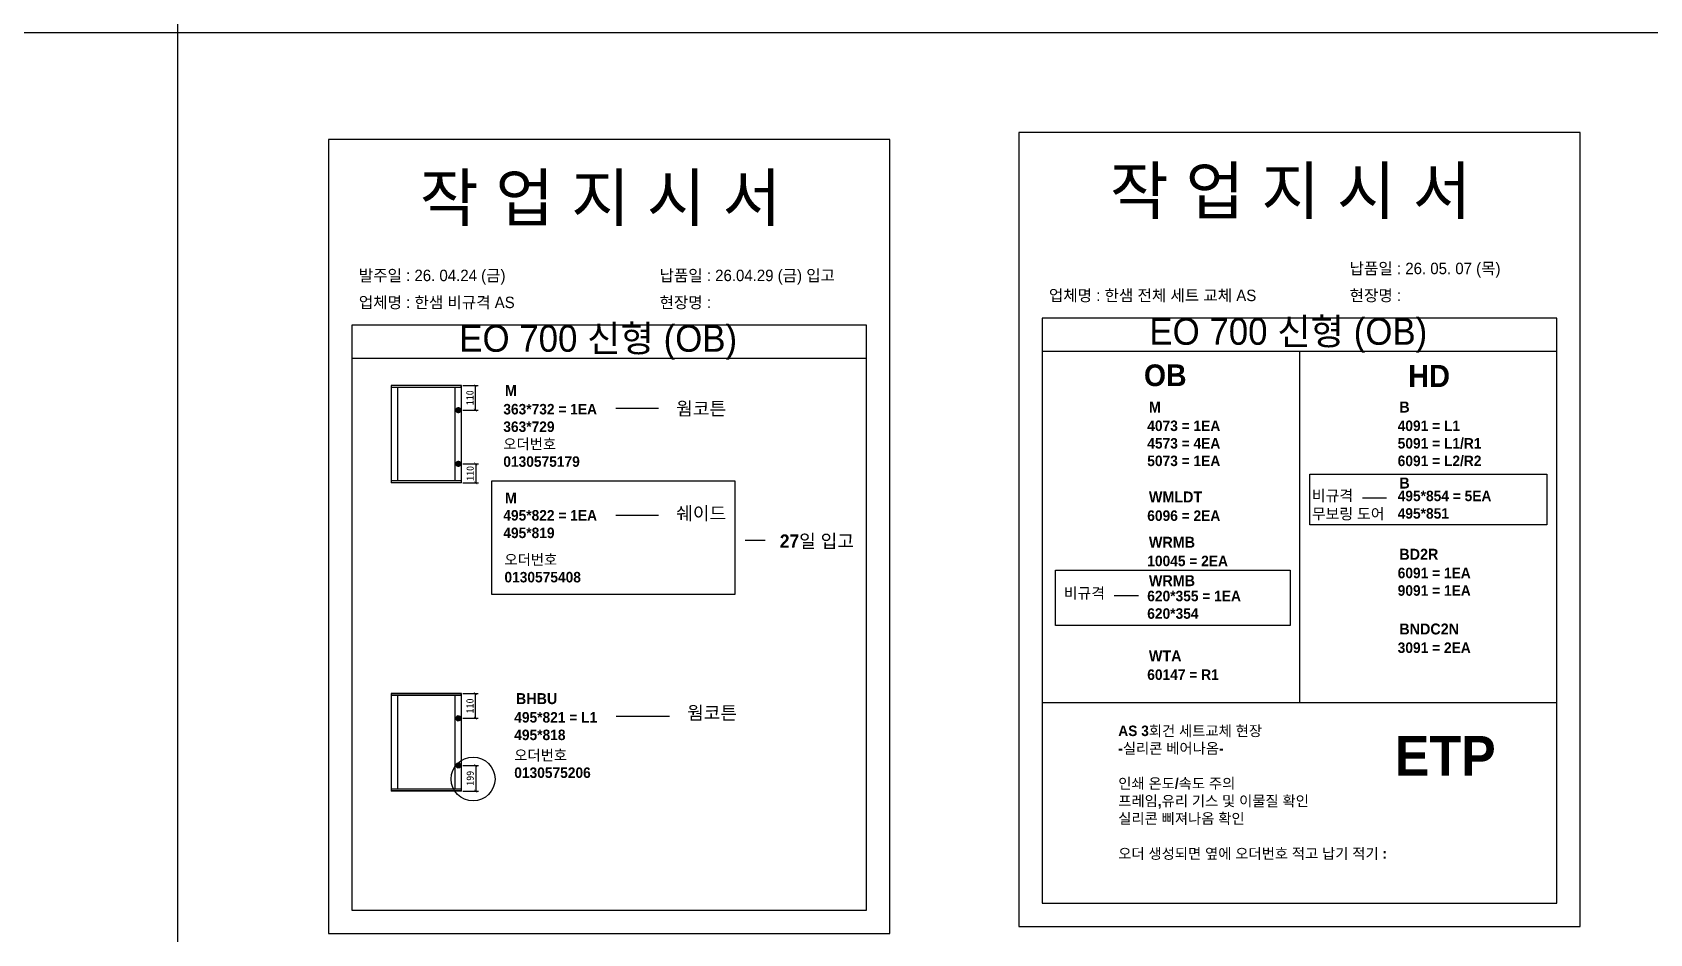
# Model space of a CAD drawing. Header units: millimetres. Extents: x -44117 to 256353, y -2095463 to 65325.
# Drawn here: x 109802 to 115342, y -898895 to -895808 of the extents above; entities that cross this region are included whole.
import ezdxf

# ---------------------------------------------------------------- set-up
doc = ezdxf.new("R2010")
doc.units = ezdxf.units.MM
doc.header["$LTSCALE"] = 10
doc.layers.add('Layer1', color=7, linetype='Continuous', lineweight=70)
doc.styles.add('MtX_Gulim', font='')
doc.styles.get('MtX_Gulim').set_extended_font_data('Gulim', bold=True)
doc.dimstyles.new('ISO-25', dxfattribs={"dimtxt": 2.5, "dimasz": 2.5, "dimexe": 1, "dimexo": 1, "dimtad": 1, "dimtxsty": 'Standard', "dimblk": 'ARCHTICK', "dimcen": 2.5, "dimadec": 0, "dimazin": 0, "dimtfac": 1, "dimtmove": 0, "dimatfit": 3, "dimfxl": 0, "dimarcsym": 0})

# ---------------------------------------------------------------- blocks, each defined once
blk = doc.blocks.new('_ArchTick')
at = {"color": 0, "linetype": 'ByBlock', "const_width": 0.15}
blk.add_lwpolyline([(-0.5, -0.5), (0.5, 0.5)], dxfattribs=at)
blk = doc.blocks.new('*D5900')
at = {"color": 0, "lineweight": -2}
for p, q in [((111276.2, -897017.3), (111329.4, -897017.3)), ((111319.4, -897102.1), (111319.4, -897017.3)), ((111276.2, -897102.1), (111329.4, -897102.1))]:
    blk.add_line(p, q, dxfattribs=at)
at = {"layer": 'Defpoints', "color": 0}
for p in [(111261.2, -897017.3), (111319.4, -897017.3), (111261.2, -897102.1)]:
    blk.add_point(p, dxfattribs=at)
at = {"color": 0, "lineweight": -2, "xscale": 10, "yscale": 10, "zscale": 10}
for p, rotation in [((111319.4, -897017.3), 90), ((111319.4, -897102.1), 270)]:
    blk.add_blockref('_ArchTick', p, dxfattribs=dict(at, rotation=rotation))
at = {"color": 0, "insert": (111300.7, -897059.7), "char_height": 25, "attachment_point": 5, "rotation": 90}
blk.add_mtext('110', dxfattribs=at)
blk = doc.blocks.new('*D5901')
at = {"color": 0, "lineweight": -2}
for p, q in [((111276.2, -897286.2), (111330.4, -897286.2)), ((111320.4, -897286.2), (111320.4, -897351.4)), ((111276.2, -897351.4), (111330.4, -897351.4))]:
    blk.add_line(p, q, dxfattribs=at)
at = {"layer": 'Defpoints', "color": 0}
for p in [(111261.2, -897286.2), (111261.2, -897351.4), (111320.4, -897351.4)]:
    blk.add_point(p, dxfattribs=at)
at = {"color": 0, "lineweight": -2, "xscale": 10, "yscale": 10, "zscale": 10}
for p, rotation in [((111320.4, -897286.2), 90), ((111320.4, -897351.4), 270)]:
    blk.add_blockref('_ArchTick', p, dxfattribs=dict(at, rotation=rotation))
at = {"color": 0, "insert": (111301.6, -897318.8), "char_height": 25, "attachment_point": 5, "rotation": 90}
blk.add_mtext('110', dxfattribs=at)
blk = doc.blocks.new('*D5902')
at = {"color": 0, "lineweight": -2}
for p, q in [((111276.2, -898072.7), (111329.4, -898072.7)), ((111319.4, -898157.6), (111319.4, -898072.7)), ((111276.2, -898157.6), (111329.4, -898157.6))]:
    blk.add_line(p, q, dxfattribs=at)
at = {"layer": 'Defpoints', "color": 0}
for p in [(111261.2, -898072.7), (111319.4, -898072.7), (111261.2, -898157.6)]:
    blk.add_point(p, dxfattribs=at)
at = {"color": 0, "lineweight": -2, "xscale": 10, "yscale": 10, "zscale": 10}
for p, rotation in [((111319.4, -898072.7), 90), ((111319.4, -898157.6), 270)]:
    blk.add_blockref('_ArchTick', p, dxfattribs=dict(at, rotation=rotation))
at = {"color": 0, "insert": (111300.7, -898115.1), "char_height": 25, "attachment_point": 5, "rotation": 90}
blk.add_mtext('110', dxfattribs=at)
blk = doc.blocks.new('*D5903')
at = {"color": 0, "lineweight": -2}
for p, q in [((111276.2, -898318.9), (111330.4, -898318.9)), ((111320.4, -898318.9), (111320.4, -898406.9)), ((111276.2, -898406.9), (111330.4, -898406.9))]:
    blk.add_line(p, q, dxfattribs=at)
at = {"layer": 'Defpoints', "color": 0}
for p in [(111261.2, -898318.9), (111261.2, -898406.9), (111320.4, -898406.9)]:
    blk.add_point(p, dxfattribs=at)
at = {"color": 0, "lineweight": -2, "xscale": 10, "yscale": 10, "zscale": 10}
for p, rotation in [((111320.4, -898318.9), 90), ((111320.4, -898406.9), 270)]:
    blk.add_blockref('_ArchTick', p, dxfattribs=dict(at, rotation=rotation))
at = {"color": 0, "insert": (111301.6, -898362.9), "char_height": 25, "attachment_point": 5, "rotation": 90}
blk.add_mtext('199', dxfattribs=at)

msp = doc.modelspace()

# ---------------------------------------------------------------- linework, layer by layer
at = {"color": 1}
for p, q in [((104260.77588, -895808.23641), (196529.92274, -895808.23641)), ((104260.77588, -895808.23641), (196529.92274, -895808.23641)), ((104260.77588, -895808.23641), (196529.92274, -895808.23641)), ((104260.77588, -895808.23641), (196529.92274, -895808.23641)), ((104260.77588, -895808.23641), (196529.92274, -895808.23641)), ((104260.77588, -895808.23641), (196529.92274, -895808.23641)), ((104260.77588, -895808.23641), (196529.92274, -895808.23641)), ((104260.77588, -895808.23641), (196529.92274, -895808.23641)), ((104260.77588, -895808.23641), (196529.92274, -895808.23641)), ((104260.77588, -895808.23641), (196529.92274, -895808.23641)), ((106472.62401, -895808.23641), (198741.77087, -895808.23641)), ((106472.62401, -895808.23641), (198741.77087, -895808.23641)), ((106472.62401, -895808.23641), (198741.77087, -895808.23641)), ((106472.62401, -895808.23641), (198741.77087, -895808.23641)), ((106472.62401, -895808.23641), (198741.77087, -895808.23641)), ((106472.62401, -895808.23641), (198741.77087, -895808.23641)), ((106472.62401, -895808.23641), (198741.77087, -895808.23641)), ((106472.62401, -895808.23641), (198741.77087, -895808.23641)), ((106472.62401, -895808.23641), (198741.77087, -895808.23641)), ((106472.62401, -895808.23641), (198741.77087, -895808.23641))]:
    msp.add_line(p, q, dxfattribs=at)
for p, q in [((112659.60765, -896810.65453), (110896.68404, -896810.65453)), ((115023.91018, -896786.69899), (113260.98658, -896786.69899)), ((112659.60765, -896925.13009), (110896.68404, -896925.13009)), ((115023.91018, -896901.17455), (113260.98658, -896901.17455)), ((114142.44838, -896901.17455), (114142.44838, -898103.0996)), ((111031.01936, -897017.50041), (111031.01936, -897351.20769)), ((111271.62251, -897017.93255), (111031.01936, -897017.93255)), ((111271.62251, -897024.46265), (111031.01936, -897024.46265)), ((111271.38243, -897017.26033), (111031.25944, -897017.26033)), ((111052.38623, -897023.98249), (111052.38623, -897344.24546)), ((111250.01556, -897344.24546), (111250.01556, -897024.46265)), ((111270.42212, -897024.46265), (111270.42212, -897017.26033)), ((111271.62251, -897351.20769), (111271.62251, -897017.50041)), ((111946.51989, -897097.04144), (111801.1025, -897097.04144)), ((111271.62251, -897344.24546), (111031.01936, -897344.24546)), ((111271.62251, -897350.77556), (111031.01936, -897350.77556)), ((111271.38243, -897351.44778), (111031.25944, -897351.44778)), ((111032.21975, -897351.44778), (111032.21975, -897344.24546)), ((111270.42212, -897344.24546), (111270.42212, -897351.44778)), ((114440.65812, -897403.43363), (114358.25492, -897403.43363)), ((111946.51989, -897463.00856), (111801.1025, -897463.00856)), ((112243.7517, -897547.61861), (112312.48415, -897547.61861)), ((113590.68104, -897737.79958), (113508.27785, -897737.79958)), ((111031.01936, -898072.93633), (111031.01936, -898406.64361)), ((111271.62251, -898073.36846), (111031.01936, -898073.36846)), ((111271.62251, -898079.89856), (111031.01936, -898079.89856)), ((111271.38243, -898072.69625), (111031.25944, -898072.69625)), ((111052.38623, -898079.41841), (111052.38623, -898399.68138)), ((111250.01556, -898399.68138), (111250.01556, -898079.89856)), ((111270.42212, -898079.89856), (111270.42212, -898072.69625)), ((111271.62251, -898406.64361), (111271.62251, -898072.93633)), ((113260.98658, -898103.0996), (115023.91018, -898103.0996)), ((111984.01032, -898151.31759), (111802.23857, -898151.31759)), ((111271.62251, -898399.68138), (111031.01936, -898399.68138)), ((111271.62251, -898406.21148), (111031.01936, -898406.21148)), ((111271.38243, -898406.8837), (111031.25944, -898406.8837)), ((111032.21975, -898406.8837), (111032.21975, -898399.68138)), ((111270.42212, -898399.68138), (111270.42212, -898406.8837))]:
    msp.add_line(p, q)
for p in [(110300.49669, 21924.9366), (110300.49669, 14161.07811), (110300.49669, 18584.38997), (110300.49669, 10820.53148), (110300.49669, 18627.87121), (110300.49669, 10864.01272), (110300.49669, 15287.32457), (110300.49669, 7523.46608), (110300.49669, 3746.75115), (110300.49669, 21924.9366), (110300.49669, 14161.07811), (110300.49669, 18584.38997), (110300.49669, 10820.53148), (110300.49669, 18627.87121), (110300.49669, 10864.01272), (110300.49669, 15287.32457), (110300.49669, 7523.46608), (110300.49669, 3746.75115), (110300.49669, 21924.9366), (110300.49669, 14161.07811), (110300.49669, 18584.38997), (110300.49669, 10820.53148), (110300.49669, 18627.87121), (110300.49669, 10864.01272), (110300.49669, 15287.32457), (110300.49669, 7523.46608), (110300.49669, 3746.75115), (110300.49669, 21924.9366), (110300.49669, 14161.07811), (110300.49669, 18584.38997), (110300.49669, 10820.53148), (110300.49669, 18627.87121), (110300.49669, 10864.01272), (110300.49669, 15287.32457), (110300.49669, 7523.46608), (110300.49669, 3746.75115), (110300.49669, 21924.9366), (110300.49669, 14161.07811), (110300.49669, 18584.38997), (110300.49669, 10820.53148), (110300.49669, 18627.87121), (110300.49669, 10864.01272), (110300.49669, 15287.32457), (110300.49669, 7523.46608), (110300.49669, 3746.75115), (110300.49669, 21924.9366), (110300.49669, 14161.07811), (110300.49669, 18584.38997), (110300.49669, 10820.53148), (110300.49669, 18627.87121), (110300.49669, 10864.01272), (110300.49669, 15287.32457), (110300.49669, 7523.46608), (110300.49669, 3746.75115), (110300.49669, 21924.9366), (110300.49669, 14161.07811), (110300.49669, 18584.38997), (110300.49669, 10820.53148), (110300.49669, 18627.87121), (110300.49669, 10864.01272), (110300.49669, 15287.32457), (110300.49669, 7523.46608), (110300.49669, 3746.75115), (110300.49669, 21924.9366), (110300.49669, 14161.07811), (110300.49669, 18584.38997), (110300.49669, 10820.53148), (110300.49669, 18627.87121), (110300.49669, 10864.01272), (110300.49669, 15287.32457), (110300.49669, 7523.46608), (110300.49669, 3746.75115), (110300.49669, 21924.9366), (110300.49669, 14161.07811), (110300.49669, 18584.38997), (110300.49669, 10820.53148), (110300.49669, 18627.87121), (110300.49669, 10864.01272), (110300.49669, 15287.32457), (110300.49669, 7523.46608), (110300.49669, 3746.75115), (110300.49669, 21924.9366), (110300.49669, 14161.07811), (110300.49669, 18584.38997), (110300.49669, 10820.53148), (110300.49669, 18627.87121), (110300.49669, 10864.01272), (110300.49669, 15287.32457), (110300.49669, 7523.46608), (110300.49669, 3746.75115), (110300.49669, 12702.87182), (110300.49669, 4939.01333), (110300.49669, 9362.32519), (110300.49669, 1598.4667), (110300.49669, 9405.80642), (110300.49669, 1641.94794), (110300.49669, 6065.25979), (110300.49669, -1698.5987), (110300.49669, -5475.31363), (110300.49669, 12702.87182), (110300.49669, 4939.01333), (110300.49669, 9362.32519), (110300.49669, 1598.4667), (110300.49669, 9405.80642), (110300.49669, 1641.94794), (110300.49669, 6065.25979), (110300.49669, -1698.5987), (110300.49669, -5475.31363), (110300.49669, 12702.87182), (110300.49669, 4939.01333), (110300.49669, 9362.32519), (110300.49669, 1598.4667), (110300.49669, 9405.80642), (110300.49669, 1641.94794), (110300.49669, 6065.25979), (110300.49669, -1698.5987), (110300.49669, -5475.31363), (110300.49669, 12702.87182), (110300.49669, 4939.01333), (110300.49669, 9362.32519), (110300.49669, 1598.4667), (110300.49669, 9405.80642), (110300.49669, 1641.94794), (110300.49669, 6065.25979), (110300.49669, -1698.5987), (110300.49669, -5475.31363), (110300.49669, 12702.87182), (110300.49669, 4939.01333), (110300.49669, 9362.32519), (110300.49669, 1598.4667), (110300.49669, 9405.80642), (110300.49669, 1641.94794), (110300.49669, 6065.25979), (110300.49669, -1698.5987), (110300.49669, -5475.31363)]:
    msp.add_xline(p, (0, 1), dxfattribs=at)
for points in [[(113180.85368, -898871.10463), (115104.04307, -898871.10463), (115104.04307, -896151.16535), (113180.85368, -896151.16535)], [(110816.55115, -898895.06017), (112739.74054, -898895.06017), (112739.74054, -896175.12089), (110816.55115, -896175.12089)], [(114178.15997, -897321.95763), (114990.45247, -897321.95763), (114990.45247, -897495.09048), (114178.15997, -897495.09048)], [(111375.22356, -897344.59226), (112208.34408, -897344.59226), (112208.34408, -897733.90268), (111375.22356, -897733.90268)], [(113306.36443, -897650.64971), (114110.79436, -897650.64971), (114110.79436, -897839.40357), (113306.36443, -897839.40357)]]:
    msp.add_lwpolyline(points, close=True)
for points in [[(110896.68404, -896810.65453), (110896.68404, -898814.92728), (112659.60765, -898814.92728), (112659.60765, -896810.65453)], [(113260.98658, -896786.69899), (113260.98658, -898790.97174), (115023.91018, -898790.97174), (115023.91018, -896786.69899)]]:
    msp.add_lwpolyline(points)
msp.add_circle((111311.57373, -898365.47108), 75.17131, dxfattribs=at)
for centre, start, end in [((111271.38243, -897017.50041), 0, 90), ((111031.25944, -897351.2077), 180, 270), ((111271.38243, -897351.2077), 270, 0), ((111271.38243, -898072.93633), 0, 90), ((111031.25944, -898406.64362), 180, 270), ((111271.38243, -898406.64362), 270, 0)]:
    msp.add_arc(centre, 0.24008, start, end)
at = {"layer": 'Layer1'}
for p, q in [((111261.23904, -897093.27333), (111261.23904, -897110.96997)), ((111261.23904, -897295.01192), (111261.23904, -897277.31528)), ((111261.23904, -898148.70925), (111261.23904, -898166.40589)), ((111261.23904, -898327.79577), (111261.23904, -898310.09913))]:
    msp.add_line(p, q, dxfattribs=at)
for points in [[(111270.08735, -897102.12165), (111252.39072, -897102.12165)], [(111270.08735, -897286.1636), (111252.39072, -897286.1636)], [(111270.08735, -898157.55757), (111252.39072, -898157.55757)], [(111270.08735, -898318.94745), (111252.39072, -898318.94745)]]:
    msp.add_lwpolyline(points, close=True, dxfattribs=at)
for centre in [(111261.23904, -897102.12165), (111261.23904, -897286.1636), (111261.23904, -898157.55757), (111261.23904, -898318.94745)]:
    msp.add_circle(centre, 5.89888, dxfattribs=at)

# ---------------------------------------------------------------- texts
at = {"linetype": 'Continuous', "style": 'MtX_Gulim'}
for s, height, p in [('OB', 74.311646, (113609.95296, -897019.84201)), ('HD', 76.077633, (114514.71928, -897023.13283)), ('M', 37.49849, (111420.75512, -897053.44389)), ('M', 37.49849, (113626.90369, -897110.32694)), ('B', 37.49849, (114484.86635, -897110.32694)), ('B', 37.49849, (114484.86635, -897370.49722)), ('M', 37.49849, (111420.75512, -897421.83463)), ('WMLDT', 37.498494, (113626.90369, -897418.1271)), ('비규격', 37.498494, (114185.28093, -897413.36609)), ('무보링 도어', 37.498494, (114185.28093, -897476.01284)), ('WRMB', 37.498494, (113626.90369, -897573.23899)), ('BD2R', 37.498494, (114484.86635, -897614.44059)), ('WRMB', 37.498494, (113626.90369, -897705.01405)), ('비규격', 37.498494, (113335.30385, -897747.73204)), ('BNDC2N', 37.498494, (114484.86635, -897870.37521)), ('WTA', 37.498494, (113626.90369, -897962.68497)), ('BHBU', 37.498494, (111458.24554, -898108.87981)), ('ETP', 135.730472, (114469.56817, -898353.87801))]:
    msp.add_text(s, height=height, dxfattribs=at).set_placement(p)
at = {"attachment_point": 1}
for s, width, gutter_width, heights, insert, char_height in [('{\\fGulim|b0|i0|c129|p50;작 업 지 시 서}', 3786.0728481, 14.30944, [-178.40505], (111128.84804, -896294.36151), 160.2657825), ('{\\fGulim|b0|i0|c129|p50;작 업 지 시 서}', 3786.0728481, 14.30944, [-178.40505], (113493.15057, -896270.40597), 160.2657825), ('{\\fGulim|b0|i0|c129|p50;납품일 : 26. 05. 07 (목)}', 3786.0728481, 14.30944, [40.16974], (114314.56251, -896597.14969), 39.2651167), ('\\pt11;{\\fGulim|b0|i0|c129|p50;발주일 : 26. 04.24 (금)}', 3786.0728481, 14.30944, [39.49878], (110920.00515, -896621.10523), 39.2651167), ('{\\fGulim|b0|i0|c129|p50;납품일 : 26.04.29 (금) 입고}', 3786.0728481, 14.30944, [40.16974], (111950.25998, -896621.10523), 39.2651167), ('{\\fGulim|b0|i0|c129|p50;업체명 : 한샘 비규격 AS}', 3786.0728481, 14.30944, [41.34032], (110920.00515, -896713.43684), 39.2651167), ('{\\fGulim|b0|i0|c129|p50;현장명 :}', 3786.0728481, 14.30944, [45.21037], (111950.25998, -896713.43684), 39.2651167), ('{\\fGulim|b0|i0|c129|p50;업체명 : 한샘 전체 세트 교체 AS}', 3786.0728481, 14.30944, [41.34032], (113284.30768, -896689.4813), 39.2651167), ('{\\fGulim|b0|i0|c129|p50;현장명 :}', 3786.0728481, 14.30944, [45.21037], (114314.56251, -896689.4813), 39.2651167), ('{\\fGulim|b0|i0|c129|p50;EO 700 신형 (OB)}', 2155.3243433, 8.14604, [-114.80382], (113628.53423, -896786.98676), 91.2356303), ('{\\fGulim|b0|i0|c129|p50;EO 700 신형 (OB)}', 2155.3243433, 8.14604, [-114.80382], (111264.2317, -896810.9423), 91.2356303), ('{\\f굴림|b1|i0|c129|p50;363*732 = 1EA\\P\\C1;363*729}', 10891.9816234, 140.08053, [-97.10345], (111415.08845, -897080.79548), 36.0207087), ('{\\f굴림|b1|i0|c129|p50;웜코튼}', 13746.5878503, 176.7933, [-49.06916], (112007.35239, -897074.11745), 45.4611341), ('{\\f굴림|b1|i0|c129|p50;4073 = 1EA\\P4573 = 4EA\\P5073 = 1EA}', 10891.9816234, 140.08053, [-157.37619], (113621.23702, -897137.67853), 36.0207087), ('{\\f굴림|b1|i0|c129|p50;4091 = L1\\P5091 = L1/R1\\P6091 = L2/R2\\P\\P495*854 = 5EA \\P\\C1;495*851}', 10891.9816234, 140.08053, [1016.65647], (114479.19968, -897137.67853), 36.0207087), ('{\\f굴림|b1|i0|c129|p50;495*822 = 1EA\\P\\C1;495*819}', 10891.9816234, 140.08053, [-97.15109], (111415.08845, -897444.33898), 36.0207087), ('{\\f굴림|b1|i0|c129|p50;쉐이드}', 13746.5878503, 176.7933, [-50.51237], (112007.35239, -897432.8137), 45.4611341), ('{\\f굴림|b1|i0|c129|p50;6096 = 2EA}', 10891.9816234, 140.08053, [-37.06893], (113621.23702, -897445.47869), 36.0207087), ('{\\f굴림|b1|i0|c129|p50;27일 입고}', 13746.5878503, 176.7933, [-49.8509], (112362.47138, -897527.95773), 45.4611341), ('{\\f굴림|b1|i0|c129|p50;10045 = 2EA\\P\\P620*355 = 1EA\\P\\C1;620*354}', 10891.9816234, 140.08053, [-217.26777], (113621.23702, -897600.59058), 36.0207087), ('{\\f굴림|b1|i0|c129|p50;6091 = 1EA\\P9091 = 1EA}', 10891.9816234, 140.08053, [1016.65647], (114479.19968, -897641.79218), 36.0207087), ('{\\f굴림|b1|i0|c129|p50;3091 = 2EA}', 10891.9816234, 140.08053, [1016.65647], (114479.19968, -897897.7268), 36.0207087), ('{\\f굴림|b1|i0|c129|p50;60147 = R1}', 10891.9816234, 140.08053, [-37.06893], (113621.23702, -897990.03656), 36.0207087), ('{\\f굴림|b1|i0|c129|p50;웜코튼}', 13746.5878503, 176.7933, [-49.06916], (112044.84281, -898116.27548), 45.4611341), ('{\\f굴림|b1|i0|c129|p50;495*821 = L1\\P\\C1;495*818}', 10891.9816234, 140.08053, [-97.15109], (111452.57887, -898136.2314), 36.0207087), ('{\\f굴림|b1|i0|c129|p50;AS 3회건 세트교체 현장\\P-실리콘 베어나옴-\\P\\P인쇄 온도/속도 주의\\P프레임,유리 기스 및 이물질 확인\\P실리콘 삐져나옴 확인\\P\\P오더 생성되면 옆에 오더번호 적고 납기 적기 :}', 10891.9816234, 140.08053, [-470.31801], (113521.8823, -898182.39436), 36.0207087)]:
    msp.add_mtext_dynamic_manual_height_columns(s, width=width, gutter_width=gutter_width, heights=heights, dxfattribs=dict(at, insert=insert, char_height=char_height))
at = {"color": 2, "char_height": 36.0207087, "attachment_point": 1}
for s, insert in [('{\\f굴림|b1|i0|c129|p50;오더번호\\P0130575179}', (111415.08845, -897200.18274)), ('{\\f굴림|b1|i0|c129|p50;오더번호\\P0130575408}', (111418.92775, -897596.07268)), ('{\\f굴림|b1|i0|c129|p50;오더번호\\P0130575206}', (111452.57887, -898265.74646))]:
    msp.add_mtext_dynamic_manual_height_columns(s, width=10891.9816234, gutter_width=140.08053, heights=[-98.67578], dxfattribs=dict(at, insert=insert))

# ---------------------------------------------------------------- dimensions: what is measured, and where the dimension line sits
for base, p1, p2, text, picture, middle in [((111319.42656, -897017.26033), (111261.23904, -897102.12165), (111261.23904, -897017.26033), '110', '*D5900', (111300.67656, -897059.69099)), ((111320.35722, -897351.44778), (111261.23904, -897286.1636), (111261.23904, -897351.44778), '110', '*D5901', (111301.60722, -897318.80569)), ((111319.42656, -898072.69625), (111261.23904, -898157.55757), (111261.23904, -898072.69625), '110', '*D5902', (111300.67656, -898115.12691)), ((111320.35722, -898406.8837), (111261.23904, -898318.94745), (111261.23904, -898406.8837), '199', '*D5903', (111301.60722, -898362.91557))]:
    dim = msp.add_linear_dim(base=base, p1=p1, p2=p2, angle=90, text=text, dimstyle='ISO-25', override={"dimscale": 10, "dimasz": 1, "dimexo": 1.5, "dimtxsty": 'Standard'})
    dim.commit()
    dim.dimension.update_dxf_attribs({"geometry": picture, "text_midpoint": middle})

doc.saveas('drawing.dxf')
